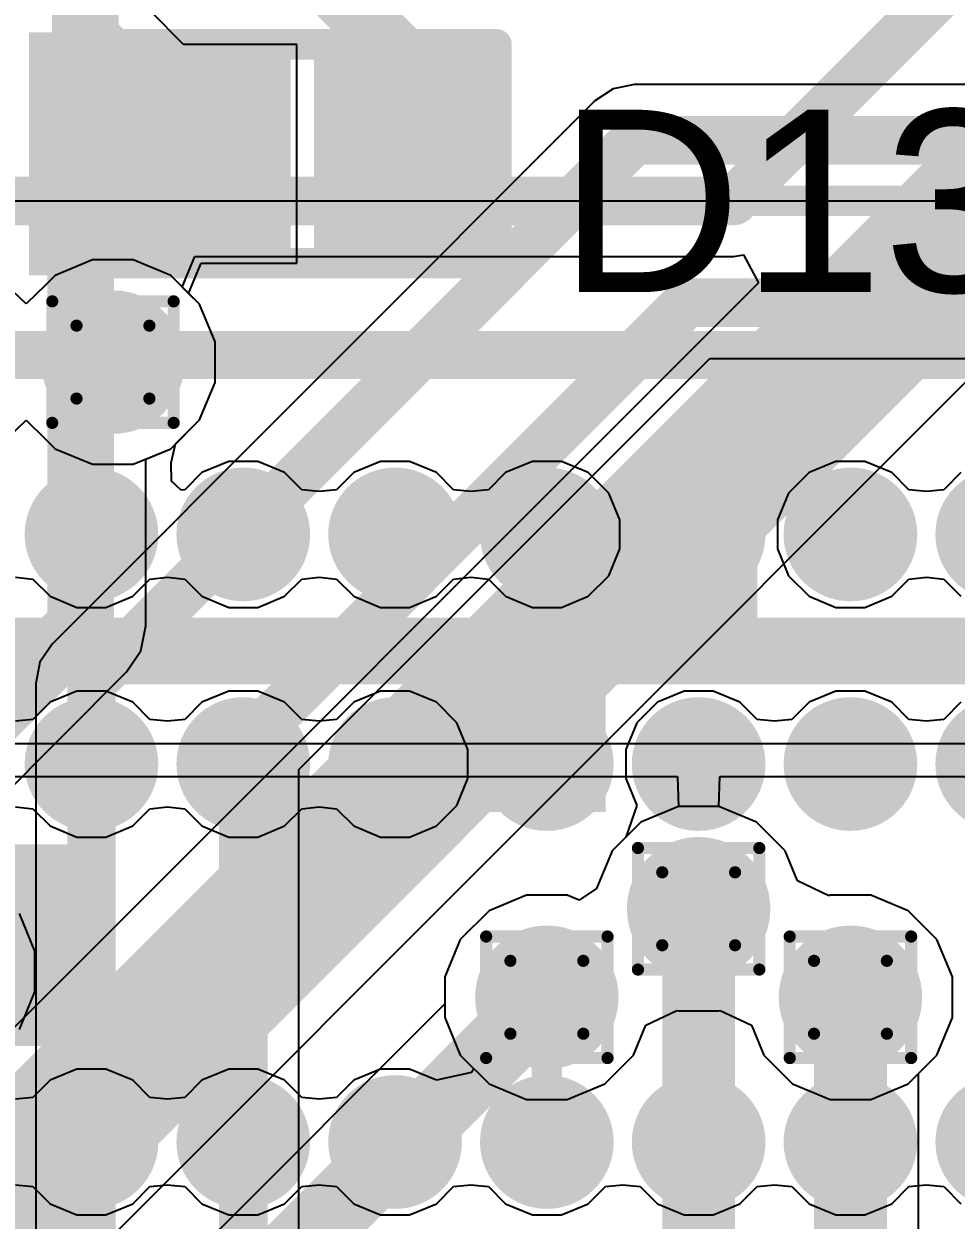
# Model space of a CAD drawing. Header units: inches. Extents: x -22 to 5433, y -13 to 5447.
# Drawn here: x 10.27 to 14.17, y 1.07 to 6.07 of the extents above; entities that cross this region are included whole.
import ezdxf

# ---------------------------------------------------------------- set-up
doc = ezdxf.new("R2010")
doc.units = ezdxf.units.IN
for name, color, linetype in [('Bottom Layer', 5, 'Continuous'), ('Bottom Overlay', 54, 'Continuous'), ('Drill Drawing', 1, 'Continuous'), ('Ground', 16, 'Continuous'), ('Power', 76, 'Continuous'), ('Top Layer', 1, 'Continuous'), ('Top Overlay', 2, 'Continuous'), ('Top Paste', 8, 'Continuous'), ('Top Solder', 216, 'Continuous'), ('Via Holes', 16, 'Continuous')]:
    doc.layers.add(name, color=color, linetype=linetype)
doc.styles.add('Arial', font='', dxfattribs={"height": 0.2})
doc.styles.get('Arial').set_extended_font_data('Arial')

msp = doc.modelspace()

# ---------------------------------------------------------------- hatches: boundary and pattern name
at = {"layer": 'Bottom Layer'}
h = msp.add_hatch(color=5, dxfattribs=at)
edge = h.paths.add_edge_path()
edge.add_arc((10.638, 4.657), 0.3, 0, 360)
h = msp.add_hatch(color=5, dxfattribs=at)
edge = h.paths.add_edge_path()
edge.add_arc((13.0881, 2.3717), 0.3, 0, 360)
h = msp.add_hatch(color=5, dxfattribs=at)
edge = h.paths.add_edge_path()
edge.add_arc((12.4531, 2.0017), 0.3, 0, 360)
h = msp.add_hatch(color=5, dxfattribs=at)
edge = h.paths.add_edge_path()
edge.add_arc((13.7231, 2.0017), 0.3, 0, 360)
at = {"layer": 'Ground'}
h = msp.add_hatch(color=16, dxfattribs=at)
edge = h.paths.add_edge_path()
edge.add_arc((10.638, 4.657), 0.3, 0, 360)
h = msp.add_hatch(color=16, dxfattribs=at)
edge = h.paths.add_edge_path()
edge.add_arc((13.0881, 2.3717), 0.3, 0, 360)
h = msp.add_hatch(color=16, dxfattribs=at)
edge = h.paths.add_edge_path()
edge.add_arc((12.4531, 2.0017), 0.3, 0, 360)
h = msp.add_hatch(color=16, dxfattribs=at)
edge = h.paths.add_edge_path()
edge.add_arc((13.7231, 2.0017), 0.3, 0, 360)
at = {"layer": 'Power'}
h = msp.add_hatch(color=76, dxfattribs=at)
edge = h.paths.add_edge_path()
edge.add_arc((10.638, 4.657), 0.3, 0, 360)
h = msp.add_hatch(color=76, dxfattribs=at)
edge = h.paths.add_edge_path()
edge.add_arc((13.0881, 2.3717), 0.3, 0, 360)
h = msp.add_hatch(color=76, dxfattribs=at)
edge = h.paths.add_edge_path()
edge.add_arc((12.4531, 2.0017), 0.3, 0, 360)
h = msp.add_hatch(color=76, dxfattribs=at)
edge = h.paths.add_edge_path()
edge.add_arc((13.7231, 2.0017), 0.3, 0, 360)
at = {"layer": 'Top Layer'}
for points in [[(10.7301, 5.8582), (11.2801, 5.8582), (11.2801, 5.1982), (10.7301, 5.1982)], [(11.5801, 5.8582), (12.1301, 5.8582), (12.1301, 5.1982), (11.5801, 5.1982)], [(12.8259, 3.3245), (13.3339, 3.3245), (13.3339, 4.1373), (12.8259, 4.1373)], [(7.3731, 3.3096), (23.4261, 3.3096), (23.4261, 3.589), (7.3731, 3.589)], [(12.1909, 2.7762), (12.6989, 2.7762), (12.6989, 3.589), (12.1909, 3.589)], [(9.1359, 1.7985), (10.5481, 1.7985), (10.5481, 2.6418), (9.1359, 2.6418)]]:
    msp.add_hatch(color=1, dxfattribs=at).paths.add_polyline_path(points)
h = msp.add_hatch(color=1, dxfattribs=at)
edge = h.paths.add_edge_path()
edge.add_arc((10.638, 4.657), 0.3, 0, 360)
h = msp.add_hatch(color=1, dxfattribs=at)
edge = h.paths.add_edge_path()
edge.add_arc((10.5481, 3.9367), 0.178, 0, 360)
h = msp.add_hatch(color=1, dxfattribs=at)
edge = h.paths.add_edge_path()
edge.add_arc((11.1831, 3.9367), 0.178, 0, 360)
h = msp.add_hatch(color=1, dxfattribs=at)
edge = h.paths.add_edge_path()
edge.add_arc((11.8181, 3.9367), 0.178, 0, 360)
h = msp.add_hatch(color=1, dxfattribs=at)
edge = h.paths.add_edge_path()
edge.add_arc((12.4531, 3.9367), 0.178, 0, 360)
h = msp.add_hatch(color=1, dxfattribs=at)
edge = h.paths.add_edge_path()
edge.add_arc((13.0881, 3.9367), 0.178, 0, 360)
h = msp.add_hatch(color=1, dxfattribs=at)
edge = h.paths.add_edge_path()
edge.add_arc((13.7231, 3.9367), 0.178, 0, 360)
h = msp.add_hatch(color=1, dxfattribs=at)
edge = h.paths.add_edge_path()
edge.add_arc((10.5481, 2.9767), 0.178, 0, 360)
h = msp.add_hatch(color=1, dxfattribs=at)
edge = h.paths.add_edge_path()
edge.add_arc((11.1831, 2.9767), 0.178, 0, 360)
h = msp.add_hatch(color=1, dxfattribs=at)
edge = h.paths.add_edge_path()
edge.add_arc((11.8181, 2.9767), 0.178, 0, 360)
h = msp.add_hatch(color=1, dxfattribs=at)
edge = h.paths.add_edge_path()
edge.add_arc((12.4531, 2.9767), 0.178, 0, 360)
h = msp.add_hatch(color=1, dxfattribs=at)
edge = h.paths.add_edge_path()
edge.add_arc((13.0881, 2.9767), 0.178, 0, 360)
h = msp.add_hatch(color=1, dxfattribs=at)
edge = h.paths.add_edge_path()
edge.add_arc((13.7231, 2.9767), 0.178, 0, 360)
h = msp.add_hatch(color=1, dxfattribs=at)
edge = h.paths.add_edge_path()
edge.add_arc((13.0881, 2.3717), 0.3, 0, 360)
h = msp.add_hatch(color=1, dxfattribs=at)
edge = h.paths.add_edge_path()
edge.add_arc((12.4531, 2.0017), 0.3, 0, 360)
h = msp.add_hatch(color=1, dxfattribs=at)
edge = h.paths.add_edge_path()
edge.add_arc((13.7231, 2.0017), 0.3, 0, 360)
h = msp.add_hatch(color=1, dxfattribs=at)
edge = h.paths.add_edge_path()
edge.add_arc((10.5481, 1.3967), 0.178, 0, 360)
h = msp.add_hatch(color=1, dxfattribs=at)
edge = h.paths.add_edge_path()
edge.add_arc((11.1831, 1.3967), 0.178, 0, 360)
h = msp.add_hatch(color=1, dxfattribs=at)
edge = h.paths.add_edge_path()
edge.add_arc((11.8181, 1.3967), 0.178, 0, 360)
h = msp.add_hatch(color=1, dxfattribs=at)
edge = h.paths.add_edge_path()
edge.add_arc((12.4531, 1.3967), 0.178, 0, 360)
h = msp.add_hatch(color=1, dxfattribs=at)
edge = h.paths.add_edge_path()
edge.add_arc((13.0881, 1.3967), 0.178, 0, 360)
h = msp.add_hatch(color=1, dxfattribs=at)
edge = h.paths.add_edge_path()
edge.add_arc((13.7231, 1.3967), 0.178, 0, 360)
at = {"layer": 'Top Overlay'}
msp.add_hatch(color=2, dxfattribs=at).paths.add_polyline_path([(10.2873, 5.0202), (10.6175, 5.0202), (10.6175, 6.0362), (10.2873, 6.0362)])
at = {"layer": 'Top Paste'}
for points in [[(10.7301, 5.8582), (11.2801, 5.8582), (11.2801, 5.1982), (10.7301, 5.1982)], [(11.5801, 5.8582), (12.1301, 5.8582), (12.1301, 5.1982), (11.5801, 5.1982)]]:
    msp.add_hatch(color=8, dxfattribs=at).paths.add_polyline_path(points)
h = msp.add_hatch(color=8, dxfattribs=at)
edge = h.paths.add_edge_path()
edge.add_arc((10.5481, 3.9367), 0.178, 0, 360)
h = msp.add_hatch(color=8, dxfattribs=at)
edge = h.paths.add_edge_path()
edge.add_arc((11.1831, 3.9367), 0.178, 0, 360)
h = msp.add_hatch(color=8, dxfattribs=at)
edge = h.paths.add_edge_path()
edge.add_arc((11.8181, 3.9367), 0.178, 0, 360)
h = msp.add_hatch(color=8, dxfattribs=at)
edge = h.paths.add_edge_path()
edge.add_arc((12.4531, 3.9367), 0.178, 0, 360)
h = msp.add_hatch(color=8, dxfattribs=at)
edge = h.paths.add_edge_path()
edge.add_arc((13.0881, 3.9367), 0.178, 0, 360)
h = msp.add_hatch(color=8, dxfattribs=at)
edge = h.paths.add_edge_path()
edge.add_arc((13.7231, 3.9367), 0.178, 0, 360)
h = msp.add_hatch(color=8, dxfattribs=at)
edge = h.paths.add_edge_path()
edge.add_arc((10.5481, 2.9767), 0.178, 0, 360)
h = msp.add_hatch(color=8, dxfattribs=at)
edge = h.paths.add_edge_path()
edge.add_arc((11.1831, 2.9767), 0.178, 0, 360)
h = msp.add_hatch(color=8, dxfattribs=at)
edge = h.paths.add_edge_path()
edge.add_arc((11.8181, 2.9767), 0.178, 0, 360)
h = msp.add_hatch(color=8, dxfattribs=at)
edge = h.paths.add_edge_path()
edge.add_arc((12.4531, 2.9767), 0.178, 0, 360)
h = msp.add_hatch(color=8, dxfattribs=at)
edge = h.paths.add_edge_path()
edge.add_arc((13.0881, 2.9767), 0.178, 0, 360)
h = msp.add_hatch(color=8, dxfattribs=at)
edge = h.paths.add_edge_path()
edge.add_arc((13.7231, 2.9767), 0.178, 0, 360)
h = msp.add_hatch(color=8, dxfattribs=at)
edge = h.paths.add_edge_path()
edge.add_arc((10.5481, 1.3967), 0.178, 0, 360)
h = msp.add_hatch(color=8, dxfattribs=at)
edge = h.paths.add_edge_path()
edge.add_arc((11.1831, 1.3967), 0.178, 0, 360)
h = msp.add_hatch(color=8, dxfattribs=at)
edge = h.paths.add_edge_path()
edge.add_arc((11.8181, 1.3967), 0.178, 0, 360)
h = msp.add_hatch(color=8, dxfattribs=at)
edge = h.paths.add_edge_path()
edge.add_arc((12.4531, 1.3967), 0.178, 0, 360)
h = msp.add_hatch(color=8, dxfattribs=at)
edge = h.paths.add_edge_path()
edge.add_arc((13.0881, 1.3967), 0.178, 0, 360)
h = msp.add_hatch(color=8, dxfattribs=at)
edge = h.paths.add_edge_path()
edge.add_arc((13.7231, 1.3967), 0.178, 0, 360)
at = {"layer": 'Top Solder'}
for points in [[(10.6285, 5.9598), (11.3817, 5.9598), (11.3817, 5.0966), (10.6285, 5.0966)], [(11.4785, 5.9598), (12.2317, 5.9598), (12.2317, 5.0966), (11.4785, 5.0966)]]:
    msp.add_hatch(color=216, dxfattribs=at).paths.add_polyline_path(points)
h = msp.add_hatch(color=216, dxfattribs=at)
edge = h.paths.add_edge_path()
edge.add_arc((10.5481, 3.9367), 0.2796, 0, 360)
h = msp.add_hatch(color=216, dxfattribs=at)
edge = h.paths.add_edge_path()
edge.add_arc((11.1831, 3.9367), 0.2796, 0, 360)
h = msp.add_hatch(color=216, dxfattribs=at)
edge = h.paths.add_edge_path()
edge.add_arc((11.8181, 3.9367), 0.2796, 0, 360)
h = msp.add_hatch(color=216, dxfattribs=at)
edge = h.paths.add_edge_path()
edge.add_arc((12.4531, 3.9367), 0.2796, 0, 360)
h = msp.add_hatch(color=216, dxfattribs=at)
edge = h.paths.add_edge_path()
edge.add_arc((13.0881, 3.9367), 0.2796, 0, 360)
h = msp.add_hatch(color=216, dxfattribs=at)
edge = h.paths.add_edge_path()
edge.add_arc((13.7231, 3.9367), 0.2796, 0, 360)
h = msp.add_hatch(color=216, dxfattribs=at)
edge = h.paths.add_edge_path()
edge.add_arc((14.3581, 3.9367), 0.2796, 0, 360)
h = msp.add_hatch(color=216, dxfattribs=at)
edge = h.paths.add_edge_path()
edge.add_arc((10.5481, 2.9767), 0.2796, 0, 360)
h = msp.add_hatch(color=216, dxfattribs=at)
edge = h.paths.add_edge_path()
edge.add_arc((11.1831, 2.9767), 0.2796, 0, 360)
h = msp.add_hatch(color=216, dxfattribs=at)
edge = h.paths.add_edge_path()
edge.add_arc((11.8181, 2.9767), 0.2796, 0, 360)
h = msp.add_hatch(color=216, dxfattribs=at)
edge = h.paths.add_edge_path()
edge.add_arc((12.4531, 2.9767), 0.2796, 0, 360)
h = msp.add_hatch(color=216, dxfattribs=at)
edge = h.paths.add_edge_path()
edge.add_arc((13.0881, 2.9767), 0.2796, 0, 360)
h = msp.add_hatch(color=216, dxfattribs=at)
edge = h.paths.add_edge_path()
edge.add_arc((13.7231, 2.9767), 0.2796, 0, 360)
h = msp.add_hatch(color=216, dxfattribs=at)
edge = h.paths.add_edge_path()
edge.add_arc((14.3581, 2.9767), 0.2796, 0, 360)
h = msp.add_hatch(color=216, dxfattribs=at)
edge = h.paths.add_edge_path()
edge.add_arc((10.5481, 1.3967), 0.2796, 0, 360)
h = msp.add_hatch(color=216, dxfattribs=at)
edge = h.paths.add_edge_path()
edge.add_arc((11.1831, 1.3967), 0.2796, 0, 360)
h = msp.add_hatch(color=216, dxfattribs=at)
edge = h.paths.add_edge_path()
edge.add_arc((11.8181, 1.3967), 0.2796, 0, 360)
h = msp.add_hatch(color=216, dxfattribs=at)
edge = h.paths.add_edge_path()
edge.add_arc((12.4531, 1.3967), 0.2796, 0, 360)
h = msp.add_hatch(color=216, dxfattribs=at)
edge = h.paths.add_edge_path()
edge.add_arc((13.0881, 1.3967), 0.2796, 0, 360)
h = msp.add_hatch(color=216, dxfattribs=at)
edge = h.paths.add_edge_path()
edge.add_arc((13.7231, 1.3967), 0.2796, 0, 360)
h = msp.add_hatch(color=216, dxfattribs=at)
edge = h.paths.add_edge_path()
edge.add_arc((14.3581, 1.3967), 0.2796, 0, 360)
at = {"layer": 'Via Holes'}
h = msp.add_hatch(color=7, dxfattribs=at)
edge = h.paths.add_edge_path()
edge.add_arc((10.638, 4.657), 0.15, 0, 360)
h = msp.add_hatch(color=7, dxfattribs=at)
edge = h.paths.add_edge_path()
edge.add_arc((13.0881, 2.3717), 0.15, 0, 360)
h = msp.add_hatch(color=7, dxfattribs=at)
edge = h.paths.add_edge_path()
edge.add_arc((12.4531, 2.0017), 0.15, 0, 360)
h = msp.add_hatch(color=7, dxfattribs=at)
edge = h.paths.add_edge_path()
edge.add_arc((13.7231, 2.0017), 0.15, 0, 360)

# ---------------------------------------------------------------- linework, layer by layer
at = {"layer": 'Bottom Layer'}
for p, q in [((6.0711, 5.3309), (30.8611, 5.3309)), ((8.4942, -1.1366), (14.9617, 5.3309)), ((13.2344, 5.0978), (13.2752, 5.1059)), ((13.2752, 5.1059), (13.3378, 4.9889)), ((10.928, 4.9708), (10.9806, 5.0978)), ((10.9806, 5.0978), (13.2344, 5.0978)), ((13.3378, 4.9889), (7.986, -0.3629)), ((11, 4.8989), (10.928, 4.9708)), ((11.065, 4.7419), (11, 4.8989)), ((11.065, 4.5721), (11.065, 4.7419)), ((11, 4.4151), (11.065, 4.5721)), ((10.8798, 4.295), (11, 4.4151)), ((10.775, 4.2516), (10.8798, 4.295)), ((10.775, 3.5539), (10.775, 4.2516)), ((10.7543, 3.4498), (10.775, 3.5539)), ((10.6953, 3.3616), (10.7543, 3.4498)), ((8.8513, 1.5176), (10.6953, 3.3616)), ((13.0032, 2.7987), (12.8462, 2.7337)), ((13.173, 2.7987), (13.0032, 2.7987)), ((13.33, 2.7337), (13.173, 2.7987)), ((12.8462, 2.7337), (12.7261, 2.6136)), ((13.4501, 2.6136), (13.33, 2.7337)), ((12.7261, 2.6136), (12.6611, 2.4567)), ((13.5021, 2.488), (13.4501, 2.6136)), ((12.6611, 2.4567), (12.5882, 2.408)), ((13.6324, 2.4264), (13.5021, 2.488)), ((12.3682, 2.4287), (12.2112, 2.3637)), ((12.538, 2.4287), (12.3682, 2.4287)), ((12.5882, 2.408), (12.538, 2.4287)), ((13.6382, 2.4287), (13.6324, 2.4264)), ((13.808, 2.4287), (13.6382, 2.4287)), ((13.965, 2.3637), (13.808, 2.4287)), ((12.2112, 2.3637), (12.0911, 2.2436)), ((14.0851, 2.2436), (13.965, 2.3637)), ((12.0911, 2.2436), (12.0261, 2.0867)), ((14.1501, 2.0867), (14.0851, 2.2436)), ((12.0261, 2.0867), (12.0261, 1.9748)), ((14.1501, 1.9168), (14.1501, 2.0867)), ((12.0261, 1.9748), (10.6676, 0.6162)), ((14.0851, 1.7599), (14.1501, 1.9168)), ((14.008, 1.6828), (14.0851, 1.7599)), ((14.008, -1.4481), (14.008, 1.6828))]:
    msp.add_line(p, q, dxfattribs=at)
for points in [[(13.2344, 5.3309, 0.2032, 0.2032, 0), (14.2988, 6.3953, 0.2032, 0.2032, 0)], [(8.1737, -0.8162, 0.635, 0.635, 0), (15.0991, 6.1092, 0.635, 0.635, 0)], [(8.0884, 5.3309, 0.2032, 0.2032, 0), (13.2344, 5.3309, 0.2032, 0.2032, 0)], [(10.5031, 4.5221, 0.2794, 0.2794, 0), (10.638, 4.657, 0.2794, 0.2794, 0)], [(10.5031, 3.5539, 0.2794, 0.2794, 0), (10.5031, 4.5221, 0.2794, 0.2794, 0)], [(8.659, 1.7099, 0.2794, 0.2794, 0), (10.5031, 3.5539, 0.2794, 0.2794, 0)], [(13.0881, 0.2754, 0.3048, 0.3048, 0), (13.0881, 2.3717, 0.3048, 0.3048, 0)], [(10.869, 0.4148, 0.3048, 0.3048, 0), (12.4531, 1.9989, 0.3048, 0.3048, 0)], [(13.7231, -1.4482, 0.3048, 0.3048, 0), (13.7231, 2.0017, 0.3048, 0.3048, 0)]]:
    msp.add_lwpolyline(points, format="xyseb", dxfattribs=at)
for points in [[(13.1836, 5.3309, 0.1016, 0.1016, 1), (13.2852, 5.3309, 0.1016, 0.1016, 1)], [(13.1836, 5.3309, 0.1016, 0.1016, 1), (13.2852, 5.3309, 0.1016, 0.1016, 1)], [(10.5681, 4.657, 0.1397, 0.1397, 1), (10.7078, 4.657, 0.1397, 0.1397, 1)], [(10.4332, 4.5221, 0.1397, 0.1397, 1), (10.5729, 4.5221, 0.1397, 0.1397, 1)], [(10.4332, 4.5221, 0.1397, 0.1397, 1), (10.5729, 4.5221, 0.1397, 0.1397, 1)], [(10.4332, 3.5539, 0.1397, 0.1397, 1), (10.5729, 3.5539, 0.1397, 0.1397, 1)], [(10.4332, 3.5539, 0.1397, 0.1397, 1), (10.5729, 3.5539, 0.1397, 0.1397, 1)], [(13.0119, 2.3717, 0.1524, 0.1524, 1), (13.1643, 2.3717, 0.1524, 0.1524, 1)], [(12.3769, 1.9989, 0.1524, 0.1524, 1), (12.5293, 1.9989, 0.1524, 0.1524, 1)], [(13.6469, 2.0017, 0.1524, 0.1524, 1), (13.7993, 2.0017, 0.1524, 0.1524, 1)]]:
    msp.add_lwpolyline(points, format="xyseb", close=True, dxfattribs=at)
at = {"layer": 'Bottom Overlay'}
msp.add_lwpolyline([(4.9576, 5.3309, 0.127, 0.127, 0), (31.9576, 5.3309, 0.127, 0.127, 0)], format="xyseb", dxfattribs=at)
at = {"layer": 'Drill Drawing'}
for points in [[(10.384, 4.911, 0.0508, 0.0508, 0), (10.892, 4.911, 0.0508, 0.0508, 0)], [(10.384, 4.403, 0.0508, 0.0508, 0), (10.384, 4.911, 0.0508, 0.0508, 0)], [(10.892, 4.403, 0.0508, 0.0508, 0), (10.892, 4.911, 0.0508, 0.0508, 0)], [(10.4856, 4.8094, 0.0508, 0.0508, 0), (10.7904, 4.8094, 0.0508, 0.0508, 0)], [(10.4856, 4.5046, 0.0508, 0.0508, 0), (10.4856, 4.8094, 0.0508, 0.0508, 0)], [(10.7904, 4.5046, 0.0508, 0.0508, 0), (10.7904, 4.8094, 0.0508, 0.0508, 0)], [(10.4856, 4.5046, 0.0508, 0.0508, 0), (10.7904, 4.5046, 0.0508, 0.0508, 0)], [(10.384, 4.403, 0.0508, 0.0508, 0), (10.892, 4.403, 0.0508, 0.0508, 0)], [(12.8341, 2.6257, 0.0508, 0.0508, 0), (13.3421, 2.6257, 0.0508, 0.0508, 0)], [(12.8341, 2.1177, 0.0508, 0.0508, 0), (12.8341, 2.6257, 0.0508, 0.0508, 0)], [(13.3421, 2.1177, 0.0508, 0.0508, 0), (13.3421, 2.6257, 0.0508, 0.0508, 0)], [(12.9357, 2.5241, 0.0508, 0.0508, 0), (13.2405, 2.5241, 0.0508, 0.0508, 0)], [(12.9357, 2.2193, 0.0508, 0.0508, 0), (12.9357, 2.5241, 0.0508, 0.0508, 0)], [(13.2405, 2.2193, 0.0508, 0.0508, 0), (13.2405, 2.5241, 0.0508, 0.0508, 0)], [(12.1991, 2.2557, 0.0508, 0.0508, 0), (12.7071, 2.2557, 0.0508, 0.0508, 0)], [(12.1991, 1.7477, 0.0508, 0.0508, 0), (12.1991, 2.2557, 0.0508, 0.0508, 0)], [(12.7071, 1.7477, 0.0508, 0.0508, 0), (12.7071, 2.2557, 0.0508, 0.0508, 0)], [(13.4691, 2.2557, 0.0508, 0.0508, 0), (13.9771, 2.2557, 0.0508, 0.0508, 0)], [(13.4691, 1.7477, 0.0508, 0.0508, 0), (13.4691, 2.2557, 0.0508, 0.0508, 0)], [(13.9771, 1.7477, 0.0508, 0.0508, 0), (13.9771, 2.2557, 0.0508, 0.0508, 0)], [(12.9357, 2.2193, 0.0508, 0.0508, 0), (13.2405, 2.2193, 0.0508, 0.0508, 0)], [(12.3007, 2.1541, 0.0508, 0.0508, 0), (12.6055, 2.1541, 0.0508, 0.0508, 0)], [(12.3007, 1.8493, 0.0508, 0.0508, 0), (12.3007, 2.1541, 0.0508, 0.0508, 0)], [(12.6055, 1.8493, 0.0508, 0.0508, 0), (12.6055, 2.1541, 0.0508, 0.0508, 0)], [(13.5707, 2.1541, 0.0508, 0.0508, 0), (13.8755, 2.1541, 0.0508, 0.0508, 0)], [(13.5707, 1.8493, 0.0508, 0.0508, 0), (13.5707, 2.1541, 0.0508, 0.0508, 0)], [(13.8755, 1.8493, 0.0508, 0.0508, 0), (13.8755, 2.1541, 0.0508, 0.0508, 0)], [(12.8341, 2.1177, 0.0508, 0.0508, 0), (13.3421, 2.1177, 0.0508, 0.0508, 0)], [(12.3007, 1.8493, 0.0508, 0.0508, 0), (12.6055, 1.8493, 0.0508, 0.0508, 0)], [(13.5707, 1.8493, 0.0508, 0.0508, 0), (13.8755, 1.8493, 0.0508, 0.0508, 0)], [(12.1991, 1.7477, 0.0508, 0.0508, 0), (12.7071, 1.7477, 0.0508, 0.0508, 0)], [(13.4691, 1.7477, 0.0508, 0.0508, 0), (13.9771, 1.7477, 0.0508, 0.0508, 0)]]:
    msp.add_lwpolyline(points, format="xyseb", dxfattribs=at)
for points in [[(10.3713, 4.911, 0.0254, 0.0254, 1), (10.3967, 4.911, 0.0254, 0.0254, 1)], [(10.3713, 4.911, 0.0254, 0.0254, 1), (10.3967, 4.911, 0.0254, 0.0254, 1)], [(10.8793, 4.911, 0.0254, 0.0254, 1), (10.9047, 4.911, 0.0254, 0.0254, 1)], [(10.8793, 4.911, 0.0254, 0.0254, 1), (10.9047, 4.911, 0.0254, 0.0254, 1)], [(10.4729, 4.8094, 0.0254, 0.0254, 1), (10.4983, 4.8094, 0.0254, 0.0254, 1)], [(10.4729, 4.8094, 0.0254, 0.0254, 1), (10.4983, 4.8094, 0.0254, 0.0254, 1)], [(10.7777, 4.8094, 0.0254, 0.0254, 1), (10.8031, 4.8094, 0.0254, 0.0254, 1)], [(10.7777, 4.8094, 0.0254, 0.0254, 1), (10.8031, 4.8094, 0.0254, 0.0254, 1)], [(10.4729, 4.5046, 0.0254, 0.0254, 1), (10.4983, 4.5046, 0.0254, 0.0254, 1)], [(10.4729, 4.5046, 0.0254, 0.0254, 1), (10.4983, 4.5046, 0.0254, 0.0254, 1)], [(10.7777, 4.5046, 0.0254, 0.0254, 1), (10.8031, 4.5046, 0.0254, 0.0254, 1)], [(10.7777, 4.5046, 0.0254, 0.0254, 1), (10.8031, 4.5046, 0.0254, 0.0254, 1)], [(10.3713, 4.403, 0.0254, 0.0254, 1), (10.3967, 4.403, 0.0254, 0.0254, 1)], [(10.3713, 4.403, 0.0254, 0.0254, 1), (10.3967, 4.403, 0.0254, 0.0254, 1)], [(10.8793, 4.403, 0.0254, 0.0254, 1), (10.9047, 4.403, 0.0254, 0.0254, 1)], [(10.8793, 4.403, 0.0254, 0.0254, 1), (10.9047, 4.403, 0.0254, 0.0254, 1)], [(12.8214, 2.6257, 0.0254, 0.0254, 1), (12.8468, 2.6257, 0.0254, 0.0254, 1)], [(12.8214, 2.6257, 0.0254, 0.0254, 1), (12.8468, 2.6257, 0.0254, 0.0254, 1)], [(13.3294, 2.6257, 0.0254, 0.0254, 1), (13.3548, 2.6257, 0.0254, 0.0254, 1)], [(13.3294, 2.6257, 0.0254, 0.0254, 1), (13.3548, 2.6257, 0.0254, 0.0254, 1)], [(12.923, 2.5241, 0.0254, 0.0254, 1), (12.9484, 2.5241, 0.0254, 0.0254, 1)], [(12.923, 2.5241, 0.0254, 0.0254, 1), (12.9484, 2.5241, 0.0254, 0.0254, 1)], [(13.2278, 2.5241, 0.0254, 0.0254, 1), (13.2532, 2.5241, 0.0254, 0.0254, 1)], [(13.2278, 2.5241, 0.0254, 0.0254, 1), (13.2532, 2.5241, 0.0254, 0.0254, 1)], [(12.1864, 2.2557, 0.0254, 0.0254, 1), (12.2118, 2.2557, 0.0254, 0.0254, 1)], [(12.1864, 2.2557, 0.0254, 0.0254, 1), (12.2118, 2.2557, 0.0254, 0.0254, 1)], [(12.6944, 2.2557, 0.0254, 0.0254, 1), (12.7198, 2.2557, 0.0254, 0.0254, 1)], [(12.6944, 2.2557, 0.0254, 0.0254, 1), (12.7198, 2.2557, 0.0254, 0.0254, 1)], [(13.4564, 2.2557, 0.0254, 0.0254, 1), (13.4818, 2.2557, 0.0254, 0.0254, 1)], [(13.4564, 2.2557, 0.0254, 0.0254, 1), (13.4818, 2.2557, 0.0254, 0.0254, 1)], [(13.9644, 2.2557, 0.0254, 0.0254, 1), (13.9898, 2.2557, 0.0254, 0.0254, 1)], [(13.9644, 2.2557, 0.0254, 0.0254, 1), (13.9898, 2.2557, 0.0254, 0.0254, 1)], [(12.923, 2.2193, 0.0254, 0.0254, 1), (12.9484, 2.2193, 0.0254, 0.0254, 1)], [(12.923, 2.2193, 0.0254, 0.0254, 1), (12.9484, 2.2193, 0.0254, 0.0254, 1)], [(13.2278, 2.2193, 0.0254, 0.0254, 1), (13.2532, 2.2193, 0.0254, 0.0254, 1)], [(13.2278, 2.2193, 0.0254, 0.0254, 1), (13.2532, 2.2193, 0.0254, 0.0254, 1)], [(12.288, 2.1541, 0.0254, 0.0254, 1), (12.3134, 2.1541, 0.0254, 0.0254, 1)], [(12.288, 2.1541, 0.0254, 0.0254, 1), (12.3134, 2.1541, 0.0254, 0.0254, 1)], [(12.5928, 2.1541, 0.0254, 0.0254, 1), (12.6182, 2.1541, 0.0254, 0.0254, 1)], [(12.5928, 2.1541, 0.0254, 0.0254, 1), (12.6182, 2.1541, 0.0254, 0.0254, 1)], [(13.558, 2.1541, 0.0254, 0.0254, 1), (13.5834, 2.1541, 0.0254, 0.0254, 1)], [(13.558, 2.1541, 0.0254, 0.0254, 1), (13.5834, 2.1541, 0.0254, 0.0254, 1)], [(13.8628, 2.1541, 0.0254, 0.0254, 1), (13.8882, 2.1541, 0.0254, 0.0254, 1)], [(13.8628, 2.1541, 0.0254, 0.0254, 1), (13.8882, 2.1541, 0.0254, 0.0254, 1)], [(12.8214, 2.1177, 0.0254, 0.0254, 1), (12.8468, 2.1177, 0.0254, 0.0254, 1)], [(12.8214, 2.1177, 0.0254, 0.0254, 1), (12.8468, 2.1177, 0.0254, 0.0254, 1)], [(13.3294, 2.1177, 0.0254, 0.0254, 1), (13.3548, 2.1177, 0.0254, 0.0254, 1)], [(13.3294, 2.1177, 0.0254, 0.0254, 1), (13.3548, 2.1177, 0.0254, 0.0254, 1)], [(12.288, 1.8493, 0.0254, 0.0254, 1), (12.3134, 1.8493, 0.0254, 0.0254, 1)], [(12.288, 1.8493, 0.0254, 0.0254, 1), (12.3134, 1.8493, 0.0254, 0.0254, 1)], [(12.5928, 1.8493, 0.0254, 0.0254, 1), (12.6182, 1.8493, 0.0254, 0.0254, 1)], [(12.5928, 1.8493, 0.0254, 0.0254, 1), (12.6182, 1.8493, 0.0254, 0.0254, 1)], [(13.558, 1.8493, 0.0254, 0.0254, 1), (13.5834, 1.8493, 0.0254, 0.0254, 1)], [(13.558, 1.8493, 0.0254, 0.0254, 1), (13.5834, 1.8493, 0.0254, 0.0254, 1)], [(13.8628, 1.8493, 0.0254, 0.0254, 1), (13.8882, 1.8493, 0.0254, 0.0254, 1)], [(13.8628, 1.8493, 0.0254, 0.0254, 1), (13.8882, 1.8493, 0.0254, 0.0254, 1)], [(12.1864, 1.7477, 0.0254, 0.0254, 1), (12.2118, 1.7477, 0.0254, 0.0254, 1)], [(12.1864, 1.7477, 0.0254, 0.0254, 1), (12.2118, 1.7477, 0.0254, 0.0254, 1)], [(12.6944, 1.7477, 0.0254, 0.0254, 1), (12.7198, 1.7477, 0.0254, 0.0254, 1)], [(12.6944, 1.7477, 0.0254, 0.0254, 1), (12.7198, 1.7477, 0.0254, 0.0254, 1)], [(13.4564, 1.7477, 0.0254, 0.0254, 1), (13.4818, 1.7477, 0.0254, 0.0254, 1)], [(13.4564, 1.7477, 0.0254, 0.0254, 1), (13.4818, 1.7477, 0.0254, 0.0254, 1)], [(13.9644, 1.7477, 0.0254, 0.0254, 1), (13.9898, 1.7477, 0.0254, 0.0254, 1)], [(13.9644, 1.7477, 0.0254, 0.0254, 1), (13.9898, 1.7477, 0.0254, 0.0254, 1)]]:
    msp.add_lwpolyline(points, format="xyseb", close=True, dxfattribs=at)
at = {"layer": 'Ground'}
for p, q in [((12.8191, 5.8177), (12.7299, 5.8)), ((28.129, 5.8177), (12.8191, 5.8177)), ((12.7299, 5.8), (12.6543, 5.7495)), ((12.6543, 5.7495), (10.3833, 3.4785)), ((10.553, 5.084), (10.3961, 5.019)), ((10.7229, 5.084), (10.553, 5.084)), ((10.8798, 5.019), (10.7229, 5.084)), ((10.3961, 5.019), (10.3574, 4.9803)), ((11, 4.8989), (10.8798, 5.019)), ((10.2745, 4.9003), (10.1915, 4.9803)), ((10.3574, 4.9803), (10.2745, 4.9003)), ((11.065, 4.7419), (11, 4.8989)), ((11.065, 4.5721), (11.065, 4.7419)), ((11.4162, 2.9536), (13.1345, 4.672)), ((13.1345, 4.672), (27.4588, 4.672)), ((11, 4.4151), (11.065, 4.5721)), ((10.1915, 4.3337), (10.2745, 4.4137)), ((10.2745, 4.4137), (10.3574, 4.3337)), ((10.8798, 4.295), (11, 4.4151)), ((10.3574, 4.3337), (10.3961, 4.295)), ((10.3961, 4.295), (10.553, 4.23)), ((10.7229, 4.23), (10.8798, 4.295)), ((10.553, 4.23), (10.7229, 4.23)), ((10.3833, 3.4785), (10.3328, 3.4029)), ((10.3328, 3.4029), (10.315, 3.3137)), ((10.315, 3.3137), (10.315, -0.5521)), ((11.4162, 0.0524), (11.4162, 2.9536)), ((13.0032, 2.7987), (12.8462, 2.7337)), ((13.173, 2.7987), (13.0032, 2.7987)), ((13.33, 2.7337), (13.173, 2.7987)), ((12.8462, 2.7337), (12.7261, 2.6136)), ((13.4501, 2.6136), (13.33, 2.7337)), ((12.7261, 2.6136), (12.6611, 2.4567)), ((13.5021, 2.488), (13.4501, 2.6136)), ((12.6611, 2.4567), (12.5882, 2.408)), ((13.6324, 2.4264), (13.5021, 2.488)), ((12.3682, 2.4287), (12.2112, 2.3637)), ((12.538, 2.4287), (12.3682, 2.4287)), ((12.5882, 2.408), (12.538, 2.4287)), ((13.6382, 2.4287), (13.6324, 2.4264)), ((13.808, 2.4287), (13.6382, 2.4287)), ((13.965, 2.3637), (13.808, 2.4287)), ((12.2112, 2.3637), (12.0911, 2.2436)), ((14.0851, 2.2436), (13.965, 2.3637)), ((12.0911, 2.2436), (12.0261, 2.0867)), ((14.1501, 2.0867), (14.0851, 2.2436)), ((12.0261, 2.0867), (12.0261, 1.9168)), ((14.1501, 1.9168), (14.1501, 2.0867)), ((12.0261, 1.9168), (12.0911, 1.7599)), ((12.8671, 1.8855), (12.9974, 1.9471)), ((12.9974, 1.9471), (13.0032, 1.9447)), ((13.0032, 1.9447), (13.173, 1.9447)), ((13.173, 1.9447), (13.1788, 1.9471)), ((13.1788, 1.9471), (13.3091, 1.8855)), ((14.0851, 1.7599), (14.1501, 1.9168)), ((12.8151, 1.7599), (12.8671, 1.8855)), ((13.3091, 1.8855), (13.3611, 1.7599)), ((12.0911, 1.7599), (12.2112, 1.6398)), ((12.695, 1.6398), (12.8151, 1.7599)), ((13.3611, 1.7599), (13.4812, 1.6398)), ((13.965, 1.6398), (14.0851, 1.7599)), ((12.2112, 1.6398), (12.3682, 1.5747)), ((12.538, 1.5747), (12.695, 1.6398)), ((13.4812, 1.6398), (13.6382, 1.5747)), ((13.808, 1.5747), (13.965, 1.6398)), ((12.3682, 1.5747), (12.538, 1.5747)), ((13.6382, 1.5747), (13.808, 1.5747))]:
    msp.add_line(p, q, dxfattribs=at)
for points in [[(10.5481, 3.3137, 0.2032, 0.2032, 0), (12.8191, 5.5846, 0.2032, 0.2032, 0)], [(12.8191, 5.5846, 0.2032, 0.2032, 0), (28.129, 5.5846, 0.2032, 0.2032, 0)], [(11.1831, 3.0501, 0.2032, 0.2032, 0), (13.038, 4.905, 0.2032, 0.2032, 0)], [(13.038, 4.905, 0.2032, 0.2032, 0), (27.8245, 4.905, 0.2032, 0.2032, 0)], [(10.5481, -0.9178, 0.2032, 0.2032, 0), (10.5481, 3.3137, 0.2032, 0.2032, 0)], [(11.1831, -0.3133, 0.2032, 0.2032, 0), (11.1831, 3.0501, 0.2032, 0.2032, 0)]]:
    msp.add_lwpolyline(points, format="xyseb", dxfattribs=at)
for points in [[(12.7683, 5.5846, 0.1016, 0.1016, 1), (12.8699, 5.5846, 0.1016, 0.1016, 1)], [(12.7683, 5.5846, 0.1016, 0.1016, 1), (12.8699, 5.5846, 0.1016, 0.1016, 1)], [(12.9872, 4.905, 0.1016, 0.1016, 1), (13.0888, 4.905, 0.1016, 0.1016, 1)], [(12.9872, 4.905, 0.1016, 0.1016, 1), (13.0888, 4.905, 0.1016, 0.1016, 1)], [(10.4973, 3.3137, 0.1016, 0.1016, 1), (10.5989, 3.3137, 0.1016, 0.1016, 1)], [(10.4973, 3.3137, 0.1016, 0.1016, 1), (10.5989, 3.3137, 0.1016, 0.1016, 1)], [(11.1323, 3.0501, 0.1016, 0.1016, 1), (11.2339, 3.0501, 0.1016, 0.1016, 1)], [(11.1323, 3.0501, 0.1016, 0.1016, 1), (11.2339, 3.0501, 0.1016, 0.1016, 1)]]:
    msp.add_lwpolyline(points, format="xyseb", close=True, dxfattribs=at)
at = {"layer": 'Power'}
for p, q in [((10.553, 5.084), (10.3961, 5.019)), ((10.7229, 5.084), (10.553, 5.084)), ((10.8798, 5.019), (10.7229, 5.084)), ((10.3961, 5.019), (10.3574, 4.9803)), ((11, 4.8989), (10.8798, 5.019)), ((10.2745, 4.9003), (10.1915, 4.9803)), ((10.3574, 4.9803), (10.2745, 4.9003)), ((11.065, 4.7419), (11, 4.8989)), ((11.065, 4.5721), (11.065, 4.7419)), ((11, 4.4151), (11.065, 4.5721)), ((10.1915, 4.3337), (10.2745, 4.4137)), ((10.2745, 4.4137), (10.3574, 4.3337)), ((10.8798, 4.295), (11, 4.4151)), ((10.3574, 4.3337), (10.3961, 4.295)), ((10.3961, 4.295), (10.553, 4.23)), ((10.7229, 4.23), (10.8798, 4.295)), ((10.553, 4.23), (10.7229, 4.23)), ((27.4303, 3.0617), (8.6034, 3.0617)), ((8.6034, 2.9243), (12.9996, 2.9243)), ((12.9996, 2.9243), (13.0032, 2.7987)), ((13.173, 2.7987), (13.1766, 2.9243)), ((13.1766, 2.9243), (15.017, 2.9243)), ((13.0032, 2.7987), (12.8462, 2.7337)), ((13.33, 2.7337), (13.173, 2.7987)), ((12.8462, 2.7337), (12.7261, 2.6136)), ((13.4501, 2.6136), (13.33, 2.7337)), ((12.7261, 2.6136), (12.6611, 2.4567)), ((13.5021, 2.488), (13.4501, 2.6136)), ((12.6611, 2.4567), (12.5882, 2.408)), ((13.6324, 2.4264), (13.5021, 2.488)), ((12.3682, 2.4287), (12.2112, 2.3637)), ((12.538, 2.4287), (12.3682, 2.4287)), ((12.5882, 2.408), (12.538, 2.4287)), ((13.6382, 2.4287), (13.6324, 2.4264)), ((13.808, 2.4287), (13.6382, 2.4287)), ((13.965, 2.3637), (13.808, 2.4287)), ((10.3114, 2.1945), (10.2464, 2.3514)), ((12.2112, 2.3637), (12.0911, 2.2436)), ((14.0851, 2.2436), (13.965, 2.3637)), ((12.0911, 2.2436), (12.0261, 2.0867)), ((14.1501, 2.0867), (14.0851, 2.2436)), ((10.3114, 2.0246), (10.3114, 2.1945)), ((12.0261, 2.0867), (12.0261, 1.9168)), ((14.1501, 1.9168), (14.1501, 2.0867)), ((10.2464, 1.8677), (10.3114, 2.0246)), ((12.0261, 1.9168), (12.0911, 1.7599)), ((12.8671, 1.8855), (12.9974, 1.9471)), ((12.9974, 1.9471), (13.0032, 1.9447)), ((13.0032, 1.9447), (13.173, 1.9447)), ((13.173, 1.9447), (13.1788, 1.9471)), ((13.1788, 1.9471), (13.3091, 1.8855)), ((14.0851, 1.7599), (14.1501, 1.9168)), ((12.8151, 1.7599), (12.8671, 1.8855)), ((13.3091, 1.8855), (13.3611, 1.7599)), ((12.0911, 1.7599), (12.2112, 1.6398)), ((12.695, 1.6398), (12.8151, 1.7599)), ((13.3611, 1.7599), (13.4812, 1.6398)), ((13.965, 1.6398), (14.0851, 1.7599)), ((12.2112, 1.6398), (12.3682, 1.5747)), ((12.538, 1.5747), (12.695, 1.6398)), ((13.4812, 1.6398), (13.6382, 1.5747)), ((13.808, 1.5747), (13.965, 1.6398)), ((12.3682, 1.5747), (12.538, 1.5747)), ((13.6382, 1.5747), (13.808, 1.5747))]:
    msp.add_line(p, q, dxfattribs=at)
at = {"layer": 'Top Layer'}
for p, q in [((10.9327, 5.9852), (10.7944, 6.1235)), ((11.4071, 5.9852), (10.9327, 5.9852)), ((11.4071, 5.0712), (11.4071, 5.9852)), ((10.9546, 4.9442), (11.0072, 5.0712)), ((11.0072, 5.0712), (11.4071, 5.0712)), ((11, 4.8989), (10.9546, 4.9442)), ((11.065, 4.7419), (11, 4.8989)), ((11.065, 4.5721), (11.065, 4.7419)), ((11, 4.4151), (11.065, 4.5721)), ((10.8996, 4.3148), (11, 4.4151)), ((10.8811, 4.2361), (10.8996, 4.3148)), ((10.8828, 4.1587), (10.8811, 4.2361)), ((11.1224, 4.2417), (11.0103, 4.1953)), ((11.2438, 4.2417), (11.1224, 4.2417)), ((11.3559, 4.1953), (11.2438, 4.2417)), ((11.7574, 4.2417), (11.6453, 4.1953)), ((11.8788, 4.2417), (11.7574, 4.2417)), ((11.9909, 4.1953), (11.8788, 4.2417)), ((12.3924, 4.2417), (12.2803, 4.1953)), ((12.5138, 4.2417), (12.3924, 4.2417)), ((12.6259, 4.1953), (12.5138, 4.2417)), ((13.6624, 4.2417), (13.5503, 4.1953)), ((13.7838, 4.2417), (13.6624, 4.2417)), ((13.8959, 4.1953), (13.7838, 4.2417)), ((10.9236, 4.1218), (10.8828, 4.1587)), ((11.0103, 4.1953), (10.9384, 4.1234)), ((11.4278, 4.1234), (11.3559, 4.1953)), ((11.6453, 4.1953), (11.5734, 4.1234)), ((12.0628, 4.1234), (11.9909, 4.1953)), ((12.2803, 4.1953), (12.2084, 4.1234)), ((12.7117, 4.1095), (12.6259, 4.1953)), ((13.5503, 4.1953), (13.4645, 4.1095)), ((13.9678, 4.1234), (13.8959, 4.1953)), ((14.1853, 4.1953), (14.1134, 4.1234)), ((10.9384, 4.1234), (10.9236, 4.1218)), ((11.5006, 4.1157), (11.4278, 4.1234)), ((11.5734, 4.1234), (11.5006, 4.1157)), ((12.1356, 4.1157), (12.0628, 4.1234)), ((12.2084, 4.1234), (12.1356, 4.1157)), ((12.7581, 3.9974), (12.7117, 4.1095)), ((13.4645, 4.1095), (13.4181, 3.9974)), ((14.0406, 4.1157), (13.9678, 4.1234)), ((14.1134, 4.1234), (14.0406, 4.1157)), ((12.7581, 3.8761), (12.7581, 3.9974)), ((13.4181, 3.9974), (13.4181, 3.8761)), ((12.7117, 3.764), (12.7581, 3.8761)), ((13.4181, 3.8761), (13.4645, 3.764)), ((10.2306, 3.7578), (10.3034, 3.7501)), ((10.7928, 3.7501), (10.8656, 3.7578)), ((10.8656, 3.7578), (10.9384, 3.7501)), ((11.4278, 3.7501), (11.5006, 3.7578)), ((11.5006, 3.7578), (11.5734, 3.7501)), ((12.0628, 3.7501), (12.1356, 3.7578)), ((12.1356, 3.7578), (12.2084, 3.7501)), ((12.6259, 3.6782), (12.7117, 3.764)), ((13.4645, 3.764), (13.5503, 3.6782)), ((13.9678, 3.7501), (14.0406, 3.7578)), ((14.0406, 3.7578), (14.1134, 3.7501)), ((10.3034, 3.7501), (10.3753, 3.6782)), ((10.7209, 3.6782), (10.7928, 3.7501)), ((10.9384, 3.7501), (11.0103, 3.6782)), ((11.3559, 3.6782), (11.4278, 3.7501)), ((11.5734, 3.7501), (11.6453, 3.6782)), ((11.9909, 3.6782), (12.0628, 3.7501)), ((12.2084, 3.7501), (12.2803, 3.6782)), ((13.8959, 3.6782), (13.9678, 3.7501)), ((14.1134, 3.7501), (14.1853, 3.6782)), ((10.3753, 3.6782), (10.4874, 3.6317)), ((10.6088, 3.6317), (10.7209, 3.6782)), ((11.0103, 3.6782), (11.1224, 3.6317)), ((11.2438, 3.6317), (11.3559, 3.6782)), ((11.6453, 3.6782), (11.7574, 3.6317)), ((11.8788, 3.6317), (11.9909, 3.6782)), ((12.2803, 3.6782), (12.3924, 3.6317)), ((12.5138, 3.6317), (12.6259, 3.6782)), ((13.5503, 3.6782), (13.6624, 3.6317)), ((13.7838, 3.6317), (13.8959, 3.6782)), ((10.4874, 3.6317), (10.6088, 3.6317)), ((11.1224, 3.6317), (11.2438, 3.6317)), ((11.7574, 3.6317), (11.8788, 3.6317)), ((12.3924, 3.6317), (12.5138, 3.6317)), ((13.6624, 3.6317), (13.7838, 3.6317)), ((10.4874, 3.2817), (10.3753, 3.2353)), ((10.6088, 3.2817), (10.4874, 3.2817)), ((10.7209, 3.2353), (10.6088, 3.2817)), ((11.1224, 3.2817), (11.0103, 3.2353)), ((11.2438, 3.2817), (11.1224, 3.2817)), ((11.3559, 3.2353), (11.2438, 3.2817)), ((11.7574, 3.2817), (11.6453, 3.2353)), ((11.8788, 3.2817), (11.7574, 3.2817)), ((11.9909, 3.2353), (11.8788, 3.2817)), ((13.0274, 3.2817), (12.9153, 3.2353)), ((13.1488, 3.2817), (13.0274, 3.2817)), ((13.2609, 3.2353), (13.1488, 3.2817)), ((13.6624, 3.2817), (13.5503, 3.2353)), ((13.7838, 3.2817), (13.6624, 3.2817)), ((13.8959, 3.2353), (13.7838, 3.2817)), ((10.3753, 3.2353), (10.3034, 3.1634)), ((10.7928, 3.1634), (10.7209, 3.2353)), ((11.0103, 3.2353), (10.9384, 3.1634)), ((11.4278, 3.1634), (11.3559, 3.2353)), ((11.6453, 3.2353), (11.5734, 3.1634)), ((12.0767, 3.1495), (11.9909, 3.2353)), ((12.9153, 3.2353), (12.8295, 3.1495)), ((13.3328, 3.1634), (13.2609, 3.2353)), ((13.5503, 3.2353), (13.4784, 3.1634)), ((13.9678, 3.1634), (13.8959, 3.2353)), ((14.1853, 3.2353), (14.1134, 3.1634)), ((10.3034, 3.1634), (10.2306, 3.1557)), ((10.8656, 3.1557), (10.7928, 3.1634)), ((10.9384, 3.1634), (10.8656, 3.1557)), ((11.5006, 3.1557), (11.4278, 3.1634)), ((11.5734, 3.1634), (11.5006, 3.1557)), ((13.4056, 3.1557), (13.3328, 3.1634)), ((13.4784, 3.1634), (13.4056, 3.1557)), ((14.0406, 3.1557), (13.9678, 3.1634)), ((14.1134, 3.1634), (14.0406, 3.1557)), ((12.1231, 3.0374), (12.0767, 3.1495)), ((12.8295, 3.1495), (12.7831, 3.0374)), ((12.1231, 2.9161), (12.1231, 3.0374)), ((12.7831, 3.0374), (12.7831, 2.9161)), ((12.0767, 2.804), (12.1231, 2.9161)), ((12.7831, 2.9161), (12.8295, 2.804)), ((11.9909, 2.7182), (12.0767, 2.804)), ((12.8295, 2.804), (12.7832, 2.6707)), ((10.2306, 2.7978), (10.3034, 2.7901)), ((10.3034, 2.7901), (10.3753, 2.7182)), ((10.7209, 2.7182), (10.7928, 2.7901)), ((10.7928, 2.7901), (10.8656, 2.7978)), ((10.8656, 2.7978), (10.9384, 2.7901)), ((10.9384, 2.7901), (11.0103, 2.7182)), ((11.3559, 2.7182), (11.4278, 2.7901)), ((11.4278, 2.7901), (11.5006, 2.7978)), ((11.5006, 2.7978), (11.5734, 2.7901)), ((11.5734, 2.7901), (11.6453, 2.7182)), ((10.3753, 2.7182), (10.4874, 2.6717)), ((10.6088, 2.6717), (10.7209, 2.7182)), ((11.0103, 2.7182), (11.1224, 2.6717)), ((11.2438, 2.6717), (11.3559, 2.7182)), ((11.6453, 2.7182), (11.7574, 2.6717)), ((11.8788, 2.6717), (11.9909, 2.7182)), ((10.4874, 2.6717), (10.6088, 2.6717)), ((11.1224, 2.6717), (11.2438, 2.6717)), ((11.7574, 2.6717), (11.8788, 2.6717)), ((12.7832, 2.6707), (12.7261, 2.6136)), ((12.7261, 2.6136), (12.6611, 2.4567)), ((12.6611, 2.4567), (12.5882, 2.408)), ((12.3682, 2.4287), (12.2112, 2.3637)), ((12.538, 2.4287), (12.3682, 2.4287)), ((12.5882, 2.408), (12.538, 2.4287)), ((12.2112, 2.3637), (12.0911, 2.2436)), ((12.0911, 2.2436), (12.0261, 2.0867)), ((12.0261, 2.0867), (12.0261, 1.9168)), ((12.0261, 1.9168), (12.0911, 1.7599)), ((12.0911, 1.7599), (12.1464, 1.7046)), ((10.4874, 1.7017), (10.3753, 1.6553)), ((10.6088, 1.7017), (10.4874, 1.7017)), ((10.7209, 1.6553), (10.6088, 1.7017)), ((11.1224, 1.7017), (11.0103, 1.6553)), ((11.2438, 1.7017), (11.1224, 1.7017)), ((11.3559, 1.6553), (11.2438, 1.7017)), ((11.7574, 1.7017), (11.6453, 1.6553)), ((11.8788, 1.7017), (11.7574, 1.7017)), ((11.9909, 1.6553), (11.8788, 1.7017)), ((12.1464, 1.7046), (12.1464, 1.6992)), ((10.3753, 1.6553), (10.3034, 1.5834)), ((10.7928, 1.5834), (10.7209, 1.6553)), ((11.0103, 1.6553), (10.9384, 1.5834)), ((11.4278, 1.5834), (11.3559, 1.6553)), ((11.6453, 1.6553), (11.5734, 1.5834)), ((12.1381, 1.6877), (11.9909, 1.6553)), ((12.1464, 1.6992), (12.1381, 1.6877)), ((10.3034, 1.5834), (10.2306, 1.5757)), ((10.8656, 1.5757), (10.7928, 1.5834)), ((10.9384, 1.5834), (10.8656, 1.5757)), ((11.5006, 1.5757), (11.4278, 1.5834)), ((11.5734, 1.5834), (11.5006, 1.5757)), ((10.2306, 1.2178), (10.3034, 1.2101)), ((10.3034, 1.2101), (10.3753, 1.1382)), ((10.7209, 1.1382), (10.7928, 1.2101)), ((10.7928, 1.2101), (10.8656, 1.2178)), ((10.8656, 1.2178), (10.9384, 1.2101)), ((10.9384, 1.2101), (11.0103, 1.1382)), ((11.3559, 1.1382), (11.4278, 1.2101)), ((11.4278, 1.2101), (11.5006, 1.2178)), ((11.5006, 1.2178), (11.5734, 1.2101)), ((11.5734, 1.2101), (11.6453, 1.1382)), ((11.9909, 1.1382), (12.0628, 1.2101)), ((12.0628, 1.2101), (12.1356, 1.2178)), ((12.1356, 1.2178), (12.2084, 1.2101)), ((12.2084, 1.2101), (12.2803, 1.1382)), ((12.6259, 1.1382), (12.6978, 1.2101)), ((12.6978, 1.2101), (12.7706, 1.2178)), ((12.7706, 1.2178), (12.8434, 1.2101)), ((12.8434, 1.2101), (12.9153, 1.1382)), ((13.2609, 1.1382), (13.3328, 1.2101)), ((13.3328, 1.2101), (13.4056, 1.2178)), ((13.4056, 1.2178), (13.4784, 1.2101)), ((13.4784, 1.2101), (13.5503, 1.1382)), ((13.8959, 1.1382), (13.9678, 1.2101)), ((13.9678, 1.2101), (14.0406, 1.2178)), ((14.0406, 1.2178), (14.1134, 1.2101)), ((14.1134, 1.2101), (14.1853, 1.1382)), ((10.3753, 1.1382), (10.4874, 1.0917)), ((10.6088, 1.0917), (10.7209, 1.1382)), ((11.0103, 1.1382), (11.1224, 1.0917)), ((11.2438, 1.0917), (11.3559, 1.1382)), ((11.6453, 1.1382), (11.7574, 1.0917)), ((11.8788, 1.0917), (11.9909, 1.1382)), ((12.2803, 1.1382), (12.3924, 1.0917)), ((12.5138, 1.0917), (12.6259, 1.1382)), ((12.9153, 1.1382), (13.0274, 1.0917)), ((13.1488, 1.0917), (13.2609, 1.1382)), ((13.5503, 1.1382), (13.6624, 1.0917)), ((13.7838, 1.0917), (13.8959, 1.1382)), ((10.4874, 1.0917), (10.6088, 1.0917)), ((11.1224, 1.0917), (11.2438, 1.0917)), ((11.7574, 1.0917), (11.8788, 1.0917)), ((12.3924, 1.0917), (12.5138, 1.0917)), ((13.0274, 1.0917), (13.1488, 1.0917)), ((13.6624, 1.0917), (13.7838, 1.0917))]:
    msp.add_line(p, q, dxfattribs=at)
for points in [[(10.5224, 6.0109, 0.2794, 0.2794, 0), (10.5224, 8.4211, 0.2794, 0.2794, 0)], [(11.2801, 6.4981, 0.254, 0.254, 0), (11.8551, 5.9231, 0.254, 0.254, 0)], [(10.5224, 6.0109, 0.2794, 0.2794, 0), (11.0051, 5.5282, 0.2794, 0.2794, 0)], [(11.8551, 5.5282, 0.254, 0.254, 0), (11.8551, 5.9231, 0.254, 0.254, 0)], [(10.5031, 5.071, 0.2794, 0.2794, 0), (10.9603, 5.5282, 0.2794, 0.2794, 0)], [(10.9603, 5.5282, 0.2794, 0.2794, 0), (11.0051, 5.5282, 0.2794, 0.2794, 0)], [(10.5031, 4.6867, 0.2794, 0.2794, 0), (10.5031, 5.071, 0.2794, 0.2794, 0)], [(10.5031, 4.6867, 0.2794, 0.2794, 0), (10.5328, 4.657, 0.2794, 0.2794, 0)], [(10.5328, 4.657, 0.2794, 0.2794, 0), (10.638, 4.657, 0.2794, 0.2794, 0)], [(13.0881, 2.3717, 0.127, 0.127, 0), (13.0881, 2.4481, 0.127, 0.127, 0)], [(13.0881, 1.3967, 0.127, 0.127, 0), (13.0881, 2.3717, 0.127, 0.127, 0)], [(12.4531, 1.3967, 0.127, 0.127, 0), (12.4531, 2.0017, 0.127, 0.127, 0)], [(13.7231, 1.3967, 0.127, 0.127, 0), (13.7231, 2.0017, 0.127, 0.127, 0)]]:
    msp.add_lwpolyline(points, format="xyseb", dxfattribs=at)
for points in [[(10.4526, 6.0109, 0.1397, 0.1397, 1), (10.5923, 6.0109, 0.1397, 0.1397, 1)], [(10.4526, 6.0109, 0.1397, 0.1397, 1), (10.5923, 6.0109, 0.1397, 0.1397, 1)], [(11.7916, 5.9231, 0.127, 0.127, 1), (11.9186, 5.9231, 0.127, 0.127, 1)], [(11.7916, 5.9231, 0.127, 0.127, 1), (11.9186, 5.9231, 0.127, 0.127, 1)], [(10.8904, 5.5282, 0.1397, 0.1397, 1), (11.0301, 5.5282, 0.1397, 0.1397, 1)], [(10.8904, 5.5282, 0.1397, 0.1397, 1), (11.0301, 5.5282, 0.1397, 0.1397, 1)], [(10.9352, 5.5282, 0.1397, 0.1397, 1), (11.0749, 5.5282, 0.1397, 0.1397, 1)], [(10.9352, 5.5282, 0.1397, 0.1397, 1), (11.0749, 5.5282, 0.1397, 0.1397, 1)], [(11.7916, 5.5282, 0.127, 0.127, 1), (11.9186, 5.5282, 0.127, 0.127, 1)], [(10.4332, 5.071, 0.1397, 0.1397, 1), (10.5729, 5.071, 0.1397, 0.1397, 1)], [(10.4332, 5.071, 0.1397, 0.1397, 1), (10.5729, 5.071, 0.1397, 0.1397, 1)], [(10.4332, 4.6867, 0.1397, 0.1397, 1), (10.5729, 4.6867, 0.1397, 0.1397, 1)], [(10.4332, 4.6867, 0.1397, 0.1397, 1), (10.5729, 4.6867, 0.1397, 0.1397, 1)], [(10.463, 4.657, 0.1397, 0.1397, 1), (10.6027, 4.657, 0.1397, 0.1397, 1)], [(10.463, 4.657, 0.1397, 0.1397, 1), (10.6027, 4.657, 0.1397, 0.1397, 1)], [(10.5681, 4.657, 0.1397, 0.1397, 1), (10.7078, 4.657, 0.1397, 0.1397, 1)], [(13.0563, 2.4481, 0.0635, 0.0635, 1), (13.1198, 2.4481, 0.0635, 0.0635, 1)], [(13.0563, 2.3717, 0.0635, 0.0635, 1), (13.1198, 2.3717, 0.0635, 0.0635, 1)], [(13.0563, 2.3717, 0.0635, 0.0635, 1), (13.1198, 2.3717, 0.0635, 0.0635, 1)], [(12.4213, 2.0017, 0.0635, 0.0635, 1), (12.4848, 2.0017, 0.0635, 0.0635, 1)], [(13.6913, 2.0017, 0.0635, 0.0635, 1), (13.7548, 2.0017, 0.0635, 0.0635, 1)], [(12.4213, 1.3967, 0.0635, 0.0635, 1), (12.4848, 1.3967, 0.0635, 0.0635, 1)], [(13.0563, 1.3967, 0.0635, 0.0635, 1), (13.1198, 1.3967, 0.0635, 0.0635, 1)], [(13.6913, 1.3967, 0.0635, 0.0635, 1), (13.7548, 1.3967, 0.0635, 0.0635, 1)]]:
    msp.add_lwpolyline(points, format="xyseb", close=True, dxfattribs=at)
at = {"layer": 'Top Overlay'}
for points in [[(10.6173, 5.9854, 0.127, 0.127, 0), (12.2429, 5.9854, 0.127, 0.127, 0)], [(10.6173, 5.071, 0.127, 0.127, 0), (10.6173, 5.9854, 0.127, 0.127, 0)], [(12.2429, 5.071, 0.127, 0.127, 0), (12.2429, 5.9854, 0.127, 0.127, 0)], [(10.6173, 5.071, 0.127, 0.127, 0), (12.2429, 5.071, 0.127, 0.127, 0)], [(3.4256, 4.6867, 0.2, 0.2, 0), (27.1956, 4.6867, 0.2, 0.2, 0)]]:
    msp.add_lwpolyline(points, format="xyseb", dxfattribs=at)
for points in [[(10.5855, 5.9854, 0.0635, 0.0635, 1), (10.649, 5.9854, 0.0635, 0.0635, 1)], [(10.5855, 5.9854, 0.0635, 0.0635, 1), (10.649, 5.9854, 0.0635, 0.0635, 1)], [(12.2111, 5.9854, 0.0635, 0.0635, 1), (12.2746, 5.9854, 0.0635, 0.0635, 1)], [(12.2111, 5.9854, 0.0635, 0.0635, 1), (12.2746, 5.9854, 0.0635, 0.0635, 1)], [(10.5855, 5.071, 0.0635, 0.0635, 1), (10.649, 5.071, 0.0635, 0.0635, 1)], [(10.5855, 5.071, 0.0635, 0.0635, 1), (10.649, 5.071, 0.0635, 0.0635, 1)], [(12.2111, 5.071, 0.0635, 0.0635, 1), (12.2746, 5.071, 0.0635, 0.0635, 1)], [(12.2111, 5.071, 0.0635, 0.0635, 1), (12.2746, 5.071, 0.0635, 0.0635, 1)]]:
    msp.add_lwpolyline(points, format="xyseb", close=True, dxfattribs=at)

# ---------------------------------------------------------------- texts
at = {"layer": 'Top Overlay', "style": 'Arial'}
msp.add_text('D13', height=0.762, dxfattribs=at).set_placement((12.4996, 4.95))

doc.saveas('drawing.dxf')
